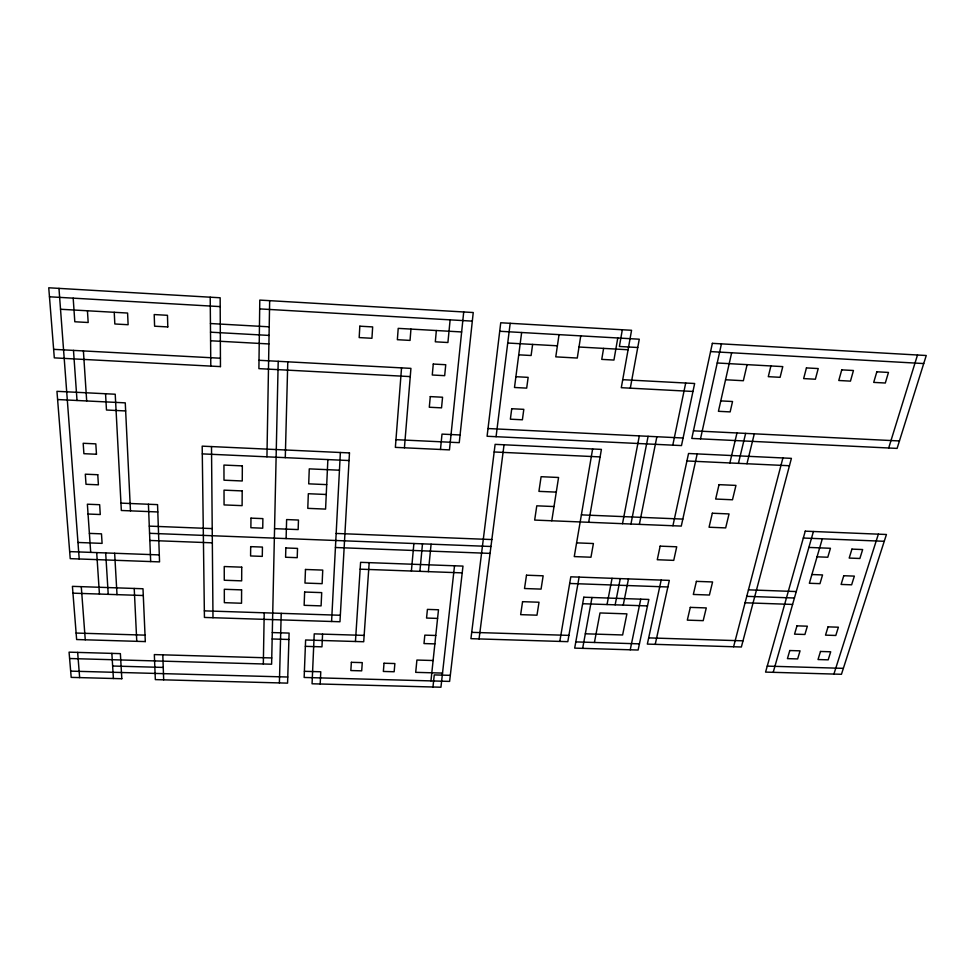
<?xml version="1.0" encoding="UTF-8"?>
<svg xmlns="http://www.w3.org/2000/svg" width="975" height="975" viewBox="0 0 975 975"><rect width="100%" height="100%" fill="white"/><g stroke="black" fill="none" stroke-linecap="round" stroke-linejoin="round"><path stroke-width="1.46" d="M263.323 663.975L264.213 612.8M266.943 456.812L269.661 300.666M278.204 361.311L271.611 664.207L69.603 658.515M279.398 682.914L281.214 613.348M285.285 457.641L287.783 361.822M286.102 538.578L286.626 519.565L298.472 520.041L298.155 529.583L274.56 528.657M327.868 459.578L325.577 509.096L307.783 508.353L308.332 493.728L326.247 494.483M320.19 683.999L320.775 671.775L304.395 671.312M322.579 634.116L321.969 646.827L305.37 646.34M331.585 621.489L340.372 452.497M355.448 641.489L360.592 562.331L462.991 566.097L449.609 681.403L304.151 677.467L305.614 639.99L363.712 641.745L369.184 562.648M401.542 367.88L395.362 447.367L449.463 449.889L463.71 311.976M410.95 329.087L410.048 340.409L397.361 339.702L398.214 328.368L461.638 331.951M404.418 447.793L410.926 368.379L259.009 360.287M411.389 571.033L413.888 543.514M436.349 330.525L435.313 341.811L447.915 342.518L450.121 319.849M419.884 571.338L422.492 543.843M428.378 571.643L431.096 544.184M440.481 449.463L442.004 434.107L460.078 434.972M430.95 680.903L438.494 609.765L427.416 609.399L426.55 618.053L437.58 618.406M432.973 686.997L434.277 674.907L450.316 675.346M454.521 565.793L440.944 687.217L312.061 683.78L314.23 633.86L364.15 635.395M496.068 436.702L510.181 323.31M479.054 638.93L504.038 444.783M521.637 332.512L514.495 387.489L526.683 388.123L528.145 377.362L515.897 376.703M532.618 344.419L531.107 355.509L518.737 354.827M559.041 334.644L555.774 356.862L577.273 358.044L580.747 335.875M551.777 520.784L558.565 477.482L541.101 476.702L538.931 491.363L556.262 492.119M603.598 348.392L601.746 359.385L613.945 360.055L617.772 337.972M559.796 641.404L570.814 576.81L669.325 580.393L655.224 644.341M592.629 448.963L574.263 556.591L590.96 557.225L593.409 543.526L576.603 542.868M579.089 577.115L567.803 641.66L470.925 638.674L495.117 444.356L601.417 449.39L588.668 522.295M622.318 329.757L619.393 346.478L637.747 347.514M582.66 648.363L591.971 597.492M630.301 388.16L639.271 339.202L499.712 331.268M594.433 642.476L600.003 612.958L626.901 613.86L622.623 634.969L585.329 633.799M607.035 604.549L612.056 578.309M622.513 523.685L639.32 435.886M615.152 604.829L620.271 578.614M630.947 524.026L648.095 436.312M623.244 605.097L628.473 578.906M639.368 524.367L656.87 436.739M630.228 649.801L640.758 599.174M672.787 445.161L685.705 383.029M661.172 580.088L647.339 644.097L741.366 646.998L791.408 458.36L688.545 453.497L672.921 525.744M697.186 453.911L681.281 526.086L534.666 520.077L536.786 505.818L554.007 506.549M700.501 438.86L721.439 343.87M731.652 352.779L718.429 411.304L730.141 411.901L732.542 401.505L720.781 400.896M747.106 364.638L743.352 380.725L725.558 379.763M729.873 462.954L736.978 432.961M738.416 463.357L745.643 433.388M746.96 463.747L754.297 433.814M770.908 365.954L768.288 376.679L780.098 377.313L782.779 366.612L717.222 362.992M733.59 646.754L782.913 457.957M773.199 672.323L813.418 531.509M822.303 538.797L809.36 583.269L819.963 583.659L822.547 574.933L811.907 574.531M888.688 448L917.499 355.01M833.905 674.066L878.365 534.166M70.663 671.129L287.771 677.016M433.119 660.514L416.91 660.051L415.703 672.348L442.528 673.091M271.745 657.954L154.343 654.591L155.33 679.612L287.576 683.134L289.1 633.08L272.293 632.568M112.637 666.023L163.239 667.424M76.123 633.055L145.031 635.139M272.159 638.978L288.905 639.478M434.874 643.89L423.991 643.561L424.832 635.139L435.776 635.468M767.252 666.12L843.363 668.35M471.717 632.348L568.9 635.383M648.68 637.882L742.999 640.831M575.811 641.903L639.429 643.853M72.954 593.166L143.288 595.518M204.348 610.862L340.336 615.262M746.753 596.334L794.43 598.016M745.071 602.782L792.59 604.427M582.636 603.72L647.473 605.926M69.664 551.606L159.303 554.909M360.141 569.168L462.199 572.873M569.68 583.464L667.863 586.974M748.447 589.851L796.27 591.557M817.062 556.822L827.787 557.237L830.444 548.279L808.872 547.426M149.565 533.313L490.949 546.487M89.383 533.386L101.485 533.849L102.095 543.38L77.976 542.466M149.845 540.455L212.343 542.831M335.437 547.511L490.072 553.386M157.804 511.96L121.339 510.486L115.221 394.229L56.952 391.328L70.224 558.651L159.547 561.893L157.548 504.623L120.949 503.124M803.315 538.029L884.252 541.296M88.055 514.032L100.267 514.52L99.657 504.709L87.372 504.209L90.699 552.374M149.273 526.122L212.221 528.596M336.168 533.447L491.851 539.553M581.38 514.873L682.829 519.09M326.71 484.624L308.709 483.844L309.27 468.865L339.458 470.206M202.3 453.887L349.05 460.541M395.96 439.676L459.249 442.662L473.241 312.524L259.789 300.093L258.899 368.635L410.256 376.594M494.167 451.973L600.1 456.909M686.936 460.956L789.457 465.733M125.653 410.95L106.47 410.012L105.544 393.742M488.012 428.537L683.085 438.007M57.61 399.531L125.263 402.858L130.467 510.851M693.444 430.828L899.438 440.956M53.625 349.342L220.423 358.227M622.732 379.677L694.651 383.504L681.488 445.575L487.086 436.264L500.736 322.762L631.568 330.293L621.294 387.697L692.957 391.462M210.515 332.183L269.051 335.424M210.588 340.763L268.905 343.943M60.523 309.258L127.591 313.048L128.115 324.724L114.831 323.98L114.233 312.293M210.442 323.529L269.21 326.832M710.58 351.597L923.727 363.553M507.719 343.029L557.395 345.808M579.004 347.015L628.083 349.757M49.469 296.79L220.192 306.613M259.679 308.892L472.314 321.128M77.647 652.397L79.645 677.601M58.963 288.381L79.207 558.98M81.278 586.658L85.264 639.795M73.491 350.403L77.013 400.481M73.186 298.155L74.807 321.762L88.177 322.506L87.445 310.781M83.399 350.927L86.69 400.957M96.696 552.606L99.426 594.055M105.678 552.935L108.225 594.348M111.857 653.372L113.405 678.503M114.648 553.264L117.012 594.64M134.221 588.461L136.768 641.331M148.419 504.246L150.674 561.576M162.801 654.834L163.678 679.831M210.21 297.204L210.807 366.1M211.502 446.574L212.989 617.711M241.605 589.875L241.532 603.245L224.348 602.672L224.311 589.278L241.605 589.875M241.739 567.17L241.666 580.856L224.274 580.247L224.238 566.536L241.739 567.17M242.19 490.913L242.105 505.647L224.067 504.916L224.018 490.145L242.19 490.913M242.336 465.879L242.251 480.98L223.994 480.188L223.945 465.063L242.336 465.879M250.685 546.634L250.587 555.957L262.287 556.384L262.433 547.072L250.685 546.634M250.977 518.139L250.88 527.719L262.738 528.194L262.884 518.615L250.977 518.139M285.846 547.962L285.59 557.249L297.217 557.676L297.521 548.401L285.846 547.962M304.639 592.032L304.139 605.317L321.092 605.877L321.713 592.617L304.639 592.032M305.48 569.473L304.968 583.062L322.128 583.672L322.749 570.095L305.48 569.473M349.477 452.924L339.97 621.758L204.433 617.443L202.191 446.148L349.477 452.924M359.836 326.186L359.178 337.582L371.938 338.288L372.657 326.918L359.836 326.186M351.366 662.318L350.842 670.544L361.701 670.849L362.273 662.622L351.366 662.318M384.028 663.244L383.358 671.458L394.156 671.751L394.875 663.548L384.028 663.244M430.28 396.606L429.293 407.245L441.529 407.855L442.565 397.227L430.28 396.606M433.266 364.053L432.266 375.009L444.673 375.668L445.746 364.723L433.266 364.053M511.729 408.732L510.364 419.189L522.393 419.786L523.807 409.342L511.729 408.732M522.563 601.673L520.65 614.652L536.981 615.188L539.017 602.233L522.563 601.673M526.5 575.201L524.513 588.522L541.064 589.107L543.148 575.811L526.5 575.201M583.806 597.212L574.689 648.119L638.113 650.033L648.85 599.454L583.806 597.212M660.148 546.146L657.272 559.735L673.737 560.369L676.723 546.792L660.148 546.146M712.359 343.346L691.799 438.433L897.098 448.403L926.25 355.509L712.359 343.346M690.3 607.376L687.314 620.137L703.194 620.661L706.278 607.925L690.3 607.376M696.394 581.368L693.322 594.457L709.41 595.03L712.579 581.953L696.394 581.368M712.335 513.228L709.057 527.231L725.668 527.902L729.044 513.935L712.335 513.228M719.026 484.648L715.662 499.042L732.481 499.773L735.954 485.404L719.026 484.648M806.435 367.916L803.644 378.592L815.38 379.226L818.22 368.562L806.435 367.916M841.742 369.866L838.78 380.494L850.456 381.128L853.454 370.512L841.742 369.866M805.253 531.168L765.57 672.104L841.449 674.286L886.433 534.495L805.253 531.168M789.787 650.532L787.434 658.625L797.648 658.929L800.048 650.849L789.787 650.532M796.977 625.852L794.552 634.152L804.899 634.481L807.349 626.194L796.977 625.852M876.83 371.792L873.71 382.395L885.312 383.017L888.469 372.438L876.83 371.792M820.499 651.471L818.025 659.539L828.189 659.843L830.7 651.787L820.499 651.471M828.055 626.864L825.52 635.139L835.807 635.468L838.39 627.205L828.055 626.864M843.765 575.725L841.096 584.427L851.626 584.817L854.356 576.115L843.765 575.725M851.931 549.12L849.188 558.066L859.865 558.48L862.656 549.547L851.931 549.12M121.814 678.722L71.187 677.381L69.067 652.153L120.376 653.628L121.814 678.722M145.312 641.587L76.635 639.539L72.418 586.353L142.996 588.754L145.312 641.587M97.768 474.727L85.312 474.191L86.007 484.295L98.402 484.819L97.768 474.727M96.476 454.253L83.899 453.692L83.18 443.284L95.818 443.869L96.476 454.253M220.46 366.612L54.308 357.874L48.75 287.783L220.155 297.777L220.46 366.612M167.798 326.93L154.598 326.198L154.208 314.559L167.468 315.303L167.798 326.93"/></g></svg>
